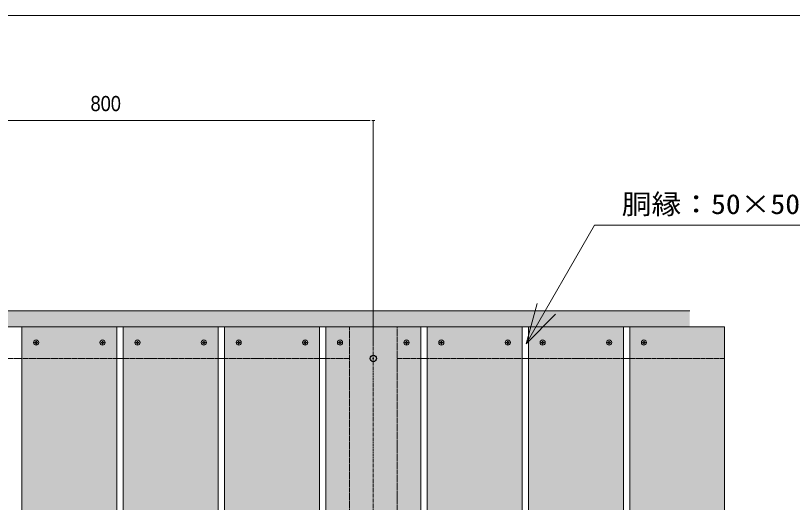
# Model space of a CAD drawing. Units: millimetres, scale not verified. Extents: x -8199 to 8201, y -2963 to 5056.
# Drawn here: x -2040 to -813, y 1729 to 2497 of the extents above; entities that cross this region are included whole.
import ezdxf
from ezdxf.enums import TextEntityAlignment as Align

# ---------------------------------------------------------------- set-up
doc = ezdxf.new("R2010")
doc.units = ezdxf.units.MM
doc.header["$LTSCALE"] = 20
doc.header["$PDMODE"] = 32
doc.header["$PDSIZE"] = 10
doc.linetypes.add('CHAIN1', pattern=[8, 5, -1, 1, -1])
doc.linetypes.add('DASHED1', pattern=[1.8, 1.2, -0.6])
for name, color, linetype, lineweight in [('0-0_図枠', 7, 'Continuous', 9), ('0-1_一般', 4, 'Continuous', 9), ('0-2_寸法', 7, 'Continuous', 9), ('0-3_0', 7, 'Continuous', 9), ('0-B_ルーバー', 1, 'Continuous', 9)]:
    doc.layers.add(name, color=color, linetype=linetype, lineweight=lineweight)
doc.layers.add('0-4_Defpoints', color=7, linetype='Continuous')
doc.styles.add('Osaka', font='')
doc.styles.add('ＭＳ ゴシック', font='')
doc.styles.get('Osaka').set_extended_font_data('Osaka')
doc.styles.get('ＭＳ ゴシック').set_extended_font_data('MS Gothic')

# ---------------------------------------------------------------- blocks, each defined once
blk = doc.blocks.new('グループ-356-1')
at = {"layer": '0-1_一般', "linetype": 'DASHED1'}
for p, q in [((431978.4, -110112), (431228.4, -110112)), ((431228.4, -111112), (431978.4, -111112))]:
    blk.add_line(p, q, dxfattribs=at)
blk = doc.blocks.new('グループ-358-1')
at = {"layer": '0-1_一般'}
blk.add_line((-10.3, 19.2), (-7.1, 47.6), dxfattribs=at)
for points in [[(-19.2, -10.3), (-47.6, -7.1), (-47.6, 7.1), (-19.2, 10.3)], [(-7.1, 47.6), (7.1, 47.6), (10.3, 19.2)], [(19.2, 10.3), (47.6, 7.1), (47.6, -7.1), (19.2, -10.3)], [(10.3, -19.2), (7.1, -47.6), (-7.1, -47.6), (-10.3, -19.2)]]:
    blk.add_lwpolyline(points, dxfattribs=at)
blk.add_circle((0, 0), 82, dxfattribs=at)
for centre, start, end in [((-20.3, 20.3), 276.34019, 353.65981), ((20.3, 20.3), 186.34019, 263.65981), ((-20.3, -20.3), 6.34019, 83.65981), ((20.3, -20.3), 96.34019, 173.65981)]:
    blk.add_arc(centre, 10.1, start, end, dxfattribs=at)
blk = doc.blocks.new('Machine Screw (Metric)')
at = {"layer": '0-1_一般'}
blk.add_blockref('グループ-358-1', (0, 0), dxfattribs=at)
blk = doc.blocks.new('グループ-361-1')
at = {"layer": '0-1_一般'}
blk.add_line((-10.3, 19.2), (-7.1, 47.6), dxfattribs=at)
for points in [[(-19.2, -10.3), (-47.6, -7.1), (-47.6, 7.1), (-19.2, 10.3)], [(-7.1, 47.6), (7.1, 47.6), (10.3, 19.2)], [(19.2, 10.3), (47.6, 7.1), (47.6, -7.1), (19.2, -10.3)], [(10.3, -19.2), (7.1, -47.6), (-7.1, -47.6), (-10.3, -19.2)]]:
    blk.add_lwpolyline(points, dxfattribs=at)
blk.add_circle((0, 0), 82, dxfattribs=at)
for centre, start, end in [((-20.3, 20.3), 276.34019, 353.65981), ((20.3, 20.3), 186.34019, 263.65981), ((-20.3, -20.3), 6.34019, 83.65981), ((20.3, -20.3), 96.34019, 173.65981)]:
    blk.add_arc(centre, 10.1, start, end, dxfattribs=at)
blk = doc.blocks.new('Machine Screw (Metric)-2')
at = {"layer": '0-1_一般'}
blk.add_blockref('グループ-361-1', (0, 0), dxfattribs=at)
blk = doc.blocks.new('グループ-363-1')
at = {"layer": '0-1_一般', "linetype": 'DASHED1'}
for p, q in [((429728.4, -110112), (428978.4, -110112)), ((428978.4, -111112), (429728.4, -111112))]:
    blk.add_line(p, q, dxfattribs=at)
blk = doc.blocks.new('グループ-364-1')
at = {"layer": '0-1_一般', "linetype": 'DASHED1'}
blk.add_lwpolyline([(429728.4, -110112), (431228.4, -110112), (431228.4, -130612), (429728.4, -130612)], close=True, dxfattribs=at)
at = {"layer": '0-2_寸法', "linetype": 'CHAIN1'}
blk.add_line((430478.4, -107551.9), (430478.4, -147551.9), dxfattribs=at)
at = {"layer": '0-B_ルーバー'}
blk.add_lwpolyline([(428978.4, -110112), (431978.4, -110112), (431978.4, -130612), (428978.4, -130612)], close=True, dxfattribs=at)
at = {"layer": '0-B_ルーバー', "color": 132}
blk.add_solid([(428978.4, -110112), (428978.4, -130612), (431978.4, -110112), (431978.4, -130612)], dxfattribs=at)
at = {"layer": '0-1_一般'}
for name, p in [('グループ-363-1', (0, 0)), ('グループ-356-1', (0, 0)), ('Machine Screw (Metric)', (429428.6, -110612))]:
    blk.add_blockref(name, p, dxfattribs=at)
at = {"layer": '0-1_一般', "xscale": -1}
blk.add_blockref('Machine Screw (Metric)-2', (431528.4, -110612), dxfattribs=at)
blk = doc.blocks.new('グループ-365-1')
at = {"layer": '0-1_一般'}
for p, q in [((419178.4, -110112), (419378.4, -110112)), ((419378.4, -111112), (419178.4, -111112))]:
    blk.add_line(p, q, dxfattribs=at)
blk = doc.blocks.new('グループ-372-1')
at = {"layer": '0-1_一般', "linetype": 'DASHED1'}
for p, q in [((419178.4, -110112), (416178.4, -110112)), ((416178.4, -111112), (419178.4, -111112))]:
    blk.add_line(p, q, dxfattribs=at)
blk = doc.blocks.new('グループ-373-1')
at = {"layer": '0-1_一般'}
for p, q in [((422378.4, -110112), (422578.4, -110112)), ((422578.4, -111112), (422378.4, -111112))]:
    blk.add_line(p, q, dxfattribs=at)
blk = doc.blocks.new('グループ-376-1')
at = {"layer": '0-1_一般'}
blk.add_line((-10.3, 19.2), (-7.1, 47.6), dxfattribs=at)
for points in [[(-19.2, -10.3), (-47.6, -7.1), (-47.6, 7.1), (-19.2, 10.3)], [(-7.1, 47.6), (7.1, 47.6), (10.3, 19.2)], [(19.2, 10.3), (47.6, 7.1), (47.6, -7.1), (19.2, -10.3)], [(10.3, -19.2), (7.1, -47.6), (-7.1, -47.6), (-10.3, -19.2)]]:
    blk.add_lwpolyline(points, dxfattribs=at)
blk.add_circle((0, 0), 82, dxfattribs=at)
for centre, start, end in [((-20.3, 20.3), 276.34019, 353.65981), ((20.3, 20.3), 186.34019, 263.65981), ((-20.3, -20.3), 6.34019, 83.65981), ((20.3, -20.3), 96.34019, 173.65981)]:
    blk.add_arc(centre, 10.1, start, end, dxfattribs=at)
blk = doc.blocks.new('Machine Screw (Metric)-8')
at = {"layer": '0-1_一般'}
blk.add_blockref('グループ-376-1', (0, 0), dxfattribs=at)
blk = doc.blocks.new('グループ-378-1')
at = {"layer": '0-1_一般'}
blk.add_line((-10.3, 19.2), (-7.1, 47.6), dxfattribs=at)
for points in [[(-19.2, -10.3), (-47.6, -7.1), (-47.6, 7.1), (-19.2, 10.3)], [(-7.1, 47.6), (7.1, 47.6), (10.3, 19.2)], [(19.2, 10.3), (47.6, 7.1), (47.6, -7.1), (19.2, -10.3)], [(10.3, -19.2), (7.1, -47.6), (-7.1, -47.6), (-10.3, -19.2)]]:
    blk.add_lwpolyline(points, dxfattribs=at)
blk.add_circle((0, 0), 82, dxfattribs=at)
for centre, start, end in [((-20.3, 20.3), 276.34019, 353.65981), ((20.3, 20.3), 186.34019, 263.65981), ((-20.3, -20.3), 6.34019, 83.65981), ((20.3, -20.3), 96.34019, 173.65981)]:
    blk.add_arc(centre, 10.1, start, end, dxfattribs=at)
blk = doc.blocks.new('Machine Screw (Metric)-10')
at = {"layer": '0-1_一般'}
blk.add_blockref('グループ-378-1', (0, 0), dxfattribs=at)
blk = doc.blocks.new('グループ-380-1')
at = {"layer": '0-1_一般', "linetype": 'DASHED1'}
for p, q in [((422378.4, -110112), (419378.4, -110112)), ((419378.4, -111112), (422378.4, -111112))]:
    blk.add_line(p, q, dxfattribs=at)
blk = doc.blocks.new('グループ-381-1')
at = {"layer": '0-1_一般'}
for p, q in [((425578.4, -110112), (425778.4, -110112)), ((425778.4, -111112), (425578.4, -111112))]:
    blk.add_line(p, q, dxfattribs=at)
blk = doc.blocks.new('グループ-384-1')
at = {"layer": '0-1_一般'}
blk.add_line((-10.3, 19.2), (-7.1, 47.6), dxfattribs=at)
for points in [[(-19.2, -10.3), (-47.6, -7.1), (-47.6, 7.1), (-19.2, 10.3)], [(-7.1, 47.6), (7.1, 47.6), (10.3, 19.2)], [(19.2, 10.3), (47.6, 7.1), (47.6, -7.1), (19.2, -10.3)], [(10.3, -19.2), (7.1, -47.6), (-7.1, -47.6), (-10.3, -19.2)]]:
    blk.add_lwpolyline(points, dxfattribs=at)
blk.add_circle((0, 0), 82, dxfattribs=at)
for centre, start, end in [((-20.3, 20.3), 276.34019, 353.65981), ((20.3, 20.3), 186.34019, 263.65981), ((-20.3, -20.3), 6.34019, 83.65981), ((20.3, -20.3), 96.34019, 173.65981)]:
    blk.add_arc(centre, 10.1, start, end, dxfattribs=at)
blk = doc.blocks.new('Machine Screw (Metric)-12')
at = {"layer": '0-1_一般'}
blk.add_blockref('グループ-384-1', (0, 0), dxfattribs=at)
blk = doc.blocks.new('グループ-386-1')
at = {"layer": '0-1_一般'}
blk.add_line((-10.3, 19.2), (-7.1, 47.6), dxfattribs=at)
for points in [[(-19.2, -10.3), (-47.6, -7.1), (-47.6, 7.1), (-19.2, 10.3)], [(-7.1, 47.6), (7.1, 47.6), (10.3, 19.2)], [(19.2, 10.3), (47.6, 7.1), (47.6, -7.1), (19.2, -10.3)], [(10.3, -19.2), (7.1, -47.6), (-7.1, -47.6), (-10.3, -19.2)]]:
    blk.add_lwpolyline(points, dxfattribs=at)
blk.add_circle((0, 0), 82, dxfattribs=at)
for centre, start, end in [((-20.3, 20.3), 276.34019, 353.65981), ((20.3, 20.3), 186.34019, 263.65981), ((-20.3, -20.3), 6.34019, 83.65981), ((20.3, -20.3), 96.34019, 173.65981)]:
    blk.add_arc(centre, 10.1, start, end, dxfattribs=at)
blk = doc.blocks.new('Machine Screw (Metric)-14')
at = {"layer": '0-1_一般'}
blk.add_blockref('グループ-386-1', (0, 0), dxfattribs=at)
blk = doc.blocks.new('グループ-388-1')
at = {"layer": '0-1_一般', "linetype": 'DASHED1'}
for p, q in [((425578.4, -110112), (422578.4, -110112)), ((422578.4, -111112), (425578.4, -111112))]:
    blk.add_line(p, q, dxfattribs=at)
blk = doc.blocks.new('グループ-389-1')
at = {"layer": '0-1_一般'}
for p, q in [((428778.4, -110112), (428978.4, -110112)), ((428978.4, -111112), (428778.4, -111112))]:
    blk.add_line(p, q, dxfattribs=at)
blk = doc.blocks.new('グループ-392-1')
at = {"layer": '0-1_一般'}
blk.add_line((-10.3, 19.2), (-7.1, 47.6), dxfattribs=at)
for points in [[(-19.2, -10.3), (-47.6, -7.1), (-47.6, 7.1), (-19.2, 10.3)], [(-7.1, 47.6), (7.1, 47.6), (10.3, 19.2)], [(19.2, 10.3), (47.6, 7.1), (47.6, -7.1), (19.2, -10.3)], [(10.3, -19.2), (7.1, -47.6), (-7.1, -47.6), (-10.3, -19.2)]]:
    blk.add_lwpolyline(points, dxfattribs=at)
blk.add_circle((0, 0), 82, dxfattribs=at)
for centre, start, end in [((-20.3, 20.3), 276.34019, 353.65981), ((20.3, 20.3), 186.34019, 263.65981), ((-20.3, -20.3), 6.34019, 83.65981), ((20.3, -20.3), 96.34019, 173.65981)]:
    blk.add_arc(centre, 10.1, start, end, dxfattribs=at)
blk = doc.blocks.new('Machine Screw (Metric)-16')
at = {"layer": '0-1_一般'}
blk.add_blockref('グループ-392-1', (0, 0), dxfattribs=at)
blk = doc.blocks.new('グループ-394-1')
at = {"layer": '0-1_一般'}
blk.add_line((-10.3, 19.2), (-7.1, 47.6), dxfattribs=at)
for points in [[(-19.2, -10.3), (-47.6, -7.1), (-47.6, 7.1), (-19.2, 10.3)], [(-7.1, 47.6), (7.1, 47.6), (10.3, 19.2)], [(19.2, 10.3), (47.6, 7.1), (47.6, -7.1), (19.2, -10.3)], [(10.3, -19.2), (7.1, -47.6), (-7.1, -47.6), (-10.3, -19.2)]]:
    blk.add_lwpolyline(points, dxfattribs=at)
blk.add_circle((0, 0), 82, dxfattribs=at)
for centre, start, end in [((-20.3, 20.3), 276.34019, 353.65981), ((20.3, 20.3), 186.34019, 263.65981), ((-20.3, -20.3), 6.34019, 83.65981), ((20.3, -20.3), 96.34019, 173.65981)]:
    blk.add_arc(centre, 10.1, start, end, dxfattribs=at)
blk = doc.blocks.new('Machine Screw (Metric)-18')
at = {"layer": '0-1_一般'}
blk.add_blockref('グループ-394-1', (0, 0), dxfattribs=at)
blk = doc.blocks.new('グループ-396-1')
at = {"layer": '0-1_一般', "linetype": 'DASHED1'}
for p, q in [((428778.4, -110112), (425778.4, -110112)), ((425778.4, -111112), (428778.4, -111112))]:
    blk.add_line(p, q, dxfattribs=at)
blk = doc.blocks.new('グループ-397-1')
at = {"layer": '0-1_一般'}
for p, q in [((431978.4, -110112), (432178.4, -110112)), ((432178.4, -111112), (431978.4, -111112))]:
    blk.add_line(p, q, dxfattribs=at)
blk = doc.blocks.new('グループ-399-1')
at = {"layer": '0-1_一般'}
for p, q in [((435178.4, -110112), (435378.4, -110112)), ((435378.4, -111112), (435178.4, -111112))]:
    blk.add_line(p, q, dxfattribs=at)
blk = doc.blocks.new('グループ-402-1')
at = {"layer": '0-1_一般'}
blk.add_line((-10.3, 19.2), (-7.1, 47.6), dxfattribs=at)
for points in [[(-19.2, -10.3), (-47.6, -7.1), (-47.6, 7.1), (-19.2, 10.3)], [(-7.1, 47.6), (7.1, 47.6), (10.3, 19.2)], [(19.2, 10.3), (47.6, 7.1), (47.6, -7.1), (19.2, -10.3)], [(10.3, -19.2), (7.1, -47.6), (-7.1, -47.6), (-10.3, -19.2)]]:
    blk.add_lwpolyline(points, dxfattribs=at)
blk.add_circle((0, 0), 82, dxfattribs=at)
for centre, start, end in [((-20.3, 20.3), 276.34019, 353.65981), ((20.3, 20.3), 186.34019, 263.65981), ((-20.3, -20.3), 6.34019, 83.65981), ((20.3, -20.3), 96.34019, 173.65981)]:
    blk.add_arc(centre, 10.1, start, end, dxfattribs=at)
blk = doc.blocks.new('Machine Screw (Metric)-20')
at = {"layer": '0-1_一般'}
blk.add_blockref('グループ-402-1', (0, 0), dxfattribs=at)
blk = doc.blocks.new('グループ-404-1')
at = {"layer": '0-1_一般'}
blk.add_line((-10.3, 19.2), (-7.1, 47.6), dxfattribs=at)
for points in [[(-19.2, -10.3), (-47.6, -7.1), (-47.6, 7.1), (-19.2, 10.3)], [(-7.1, 47.6), (7.1, 47.6), (10.3, 19.2)], [(19.2, 10.3), (47.6, 7.1), (47.6, -7.1), (19.2, -10.3)], [(10.3, -19.2), (7.1, -47.6), (-7.1, -47.6), (-10.3, -19.2)]]:
    blk.add_lwpolyline(points, dxfattribs=at)
blk.add_circle((0, 0), 82, dxfattribs=at)
for centre, start, end in [((-20.3, 20.3), 276.34019, 353.65981), ((20.3, 20.3), 186.34019, 263.65981), ((-20.3, -20.3), 6.34019, 83.65981), ((20.3, -20.3), 96.34019, 173.65981)]:
    blk.add_arc(centre, 10.1, start, end, dxfattribs=at)
blk = doc.blocks.new('Machine Screw (Metric)-22')
at = {"layer": '0-1_一般'}
blk.add_blockref('グループ-404-1', (0, 0), dxfattribs=at)
blk = doc.blocks.new('グループ-406-1')
at = {"layer": '0-1_一般', "linetype": 'DASHED1'}
for p, q in [((435178.4, -110112), (432178.4, -110112)), ((432178.4, -111112), (435178.4, -111112))]:
    blk.add_line(p, q, dxfattribs=at)
blk = doc.blocks.new('グループ-407-1')
at = {"layer": '0-1_一般'}
for p, q in [((438378.4, -110112), (438578.4, -110112)), ((438578.4, -111112), (438378.4, -111112))]:
    blk.add_line(p, q, dxfattribs=at)
blk = doc.blocks.new('グループ-410-1')
at = {"layer": '0-1_一般'}
blk.add_line((-10.3, 19.2), (-7.1, 47.6), dxfattribs=at)
for points in [[(-19.2, -10.3), (-47.6, -7.1), (-47.6, 7.1), (-19.2, 10.3)], [(-7.1, 47.6), (7.1, 47.6), (10.3, 19.2)], [(19.2, 10.3), (47.6, 7.1), (47.6, -7.1), (19.2, -10.3)], [(10.3, -19.2), (7.1, -47.6), (-7.1, -47.6), (-10.3, -19.2)]]:
    blk.add_lwpolyline(points, dxfattribs=at)
blk.add_circle((0, 0), 82, dxfattribs=at)
for centre, start, end in [((-20.3, 20.3), 276.34019, 353.65981), ((20.3, 20.3), 186.34019, 263.65981), ((-20.3, -20.3), 6.34019, 83.65981), ((20.3, -20.3), 96.34019, 173.65981)]:
    blk.add_arc(centre, 10.1, start, end, dxfattribs=at)
blk = doc.blocks.new('Machine Screw (Metric)-24')
at = {"layer": '0-1_一般'}
blk.add_blockref('グループ-410-1', (0, 0), dxfattribs=at)
blk = doc.blocks.new('グループ-412-1')
at = {"layer": '0-1_一般'}
blk.add_line((-10.3, 19.2), (-7.1, 47.6), dxfattribs=at)
for points in [[(-19.2, -10.3), (-47.6, -7.1), (-47.6, 7.1), (-19.2, 10.3)], [(-7.1, 47.6), (7.1, 47.6), (10.3, 19.2)], [(19.2, 10.3), (47.6, 7.1), (47.6, -7.1), (19.2, -10.3)], [(10.3, -19.2), (7.1, -47.6), (-7.1, -47.6), (-10.3, -19.2)]]:
    blk.add_lwpolyline(points, dxfattribs=at)
blk.add_circle((0, 0), 82, dxfattribs=at)
for centre, start, end in [((-20.3, 20.3), 276.34019, 353.65981), ((20.3, 20.3), 186.34019, 263.65981), ((-20.3, -20.3), 6.34019, 83.65981), ((20.3, -20.3), 96.34019, 173.65981)]:
    blk.add_arc(centre, 10.1, start, end, dxfattribs=at)
blk = doc.blocks.new('Machine Screw (Metric)-26')
at = {"layer": '0-1_一般'}
blk.add_blockref('グループ-412-1', (0, 0), dxfattribs=at)
blk = doc.blocks.new('グループ-414-1')
at = {"layer": '0-1_一般', "linetype": 'DASHED1'}
for p, q in [((438378.4, -110112), (435378.4, -110112)), ((435378.4, -111112), (438378.4, -111112))]:
    blk.add_line(p, q, dxfattribs=at)
blk = doc.blocks.new('グループ-416-1')
at = {"layer": '0-1_一般'}
blk.add_line((-10.3, 19.2), (-7.1, 47.6), dxfattribs=at)
for points in [[(-19.2, -10.3), (-47.6, -7.1), (-47.6, 7.1), (-19.2, 10.3)], [(-7.1, 47.6), (7.1, 47.6), (10.3, 19.2)], [(19.2, 10.3), (47.6, 7.1), (47.6, -7.1), (19.2, -10.3)], [(10.3, -19.2), (7.1, -47.6), (-7.1, -47.6), (-10.3, -19.2)]]:
    blk.add_lwpolyline(points, dxfattribs=at)
blk.add_circle((0, 0), 82, dxfattribs=at)
for centre, start, end in [((-20.3, 20.3), 276.34019, 353.65981), ((20.3, 20.3), 186.34019, 263.65981), ((-20.3, -20.3), 6.34019, 83.65981), ((20.3, -20.3), 96.34019, 173.65981)]:
    blk.add_arc(centre, 10.1, start, end, dxfattribs=at)
blk = doc.blocks.new('Machine Screw (Metric)-28')
at = {"layer": '0-1_一般'}
blk.add_blockref('グループ-416-1', (0, 0), dxfattribs=at)
blk = doc.blocks.new('グループ-418-1')
at = {"layer": '0-1_一般', "linetype": 'DASHED1'}
for p, q in [((441578.4, -110112), (438578.4, -110112)), ((438578.4, -111112), (441578.4, -111112))]:
    blk.add_line(p, q, dxfattribs=at)
blk = doc.blocks.new('_DOT')
at = {"layer": '0-3_0'}
for p, q in [((-10, 0), (-20, 0)), ((-5, 0), (5, 0))]:
    blk.add_line(p, q, dxfattribs=at)

msp = doc.modelspace()

# ---------------------------------------------------------------- linework, layer by layer
at = {"layer": '0-0_図枠', "color": 5}
msp.add_lwpolyline([(-8199.43, 2497.28), (-199.43, 2497.28), (-199.43, -2702.72), (-8199.43, -2702.72)], close=True, dxfattribs=at)
at = {"layer": '0-1_一般', "color": 7}
for p, q in [((-1233.74, 1979.49), (-1125.72, 2166.58)), ((-1125.72, 2166.58), (-699.65, 2166.58))]:
    msp.add_line(p, q, dxfattribs=at)
at = {"layer": '0-1_一般', "color": 7, "linetype": 'CHAIN1'}
msp.add_line((-3575.34, 2031.3), (-975.34, 2031.3), dxfattribs=at)
at = {"layer": '0-1_一般', "linetype": 'CHAIN1'}
msp.add_line((-3575.34, 2031.3), (-975.34, 2031.3), dxfattribs=at)
at = {"layer": '0-1_一般', "color": 7}
msp.add_lwpolyline([(-1187.25, 2025.98), (-1233.74, 1979.49), (-1216.72, 2042.99)], dxfattribs=at)
at = {"layer": '0-2_寸法'}
for p, q in [((-1485.35, 2331.85), (-2265.32, 2331.85)), ((-1475.34, 1976.3), (-1475.34, 2331.85))]:
    msp.add_line(p, q, dxfattribs=at)
at = {"layer": '0-4_Defpoints'}
msp.add_point((-1475.34, 1956.3), dxfattribs=at)
at = {"layer": '0-B_ルーバー'}
msp.add_lwpolyline([(-975.34, 2006.3), (-2272.84, 2006.3), (-2272.84, 2031.3), (-975.34, 2031.3)], dxfattribs=at)
for points in [[(-2030.34, 2006.3), (-1880.34, 2006.3), (-1880.34, 981.3), (-2030.34, 981.3)], [(-1870.34, 2006.3), (-1720.34, 2006.3), (-1720.34, 981.3), (-1870.34, 981.3)], [(-1710.34, 2006.3), (-1560.34, 2006.3), (-1560.34, 981.3), (-1710.34, 981.3)], [(-1390.34, 2006.3), (-1240.34, 2006.3), (-1240.34, 981.3), (-1390.34, 981.3)], [(-1230.34, 2006.3), (-1080.34, 2006.3), (-1080.34, 981.3), (-1230.34, 981.3)], [(-1070.34, 2006.3), (-920.34, 2006.3), (-920.34, 981.3), (-1070.34, 981.3)]]:
    msp.add_lwpolyline(points, close=True, dxfattribs=at)
at = {"layer": '0-B_ルーバー', "color": 132}
for points in [[(-975.34, 2006.3), (-975.34, 2031.3), (-2272.84, 2006.3), (-2272.84, 2031.3)], [(-2030.34, 2006.3), (-2030.34, 981.3), (-1880.34, 2006.3), (-1880.34, 981.3)], [(-1870.34, 2006.3), (-1870.34, 981.3), (-1720.34, 2006.3), (-1720.34, 981.3)], [(-1710.34, 2006.3), (-1710.34, 981.3), (-1560.34, 2006.3), (-1560.34, 981.3)], [(-1390.34, 2006.3), (-1390.34, 981.3), (-1240.34, 2006.3), (-1240.34, 981.3)], [(-1230.34, 2006.3), (-1230.34, 981.3), (-1080.34, 2006.3), (-1080.34, 981.3)], [(-1070.34, 2006.3), (-1070.34, 981.3), (-920.34, 2006.3), (-920.34, 981.3)]]:
    msp.add_solid(points, dxfattribs=at)

# ---------------------------------------------------------------- block references
at = {"layer": '0-1_一般', "yscale": 0.05}
for name, p, xscale in [('グループ-364-1', (-22999.26, 7511.9), 0.05), ('グループ-372-1', (-22999.26, 7511.9), 0.05), ('グループ-365-1', (-22999.26, 7511.9), 0.05), ('グループ-380-1', (-22999.26, 7511.9), 0.05), ('グループ-373-1', (-22999.26, 7511.9), 0.05), ('グループ-388-1', (-22999.26, 7511.9), 0.05), ('グループ-381-1', (-22999.26, 7511.9), 0.05), ('グループ-396-1', (-22999.26, 7511.9), 0.05), ('グループ-389-1', (-22999.26, 7511.9), 0.05), ('グループ-397-1', (-22999.26, 7511.9), 0.05), ('グループ-406-1', (-22999.26, 7511.9), 0.05), ('グループ-399-1', (-22999.26, 7511.9), 0.05), ('グループ-414-1', (-22999.26, 7511.9), 0.05), ('グループ-407-1', (-22999.26, 7511.9), 0.05), ('グループ-418-1', (-22999.26, 7511.9), 0.05), ('Machine Screw (Metric)-8', (-2007.83, 1981.3), 0.05), ('Machine Screw (Metric)-10', (-1902.84, 1981.3), -0.05), ('Machine Screw (Metric)-12', (-1847.83, 1981.3), 0.05), ('Machine Screw (Metric)-14', (-1742.84, 1981.3), -0.05), ('Machine Screw (Metric)-16', (-1687.83, 1981.3), 0.05), ('Machine Screw (Metric)-18', (-1582.84, 1981.3), -0.05), ('Machine Screw (Metric)-20', (-1367.83, 1981.3), 0.05), ('Machine Screw (Metric)-22', (-1262.84, 1981.3), -0.05), ('Machine Screw (Metric)-24', (-1207.83, 1981.3), 0.05), ('Machine Screw (Metric)-26', (-1102.84, 1981.3), -0.05), ('Machine Screw (Metric)-28', (-1047.83, 1981.3), 0.05)]:
    msp.add_blockref(name, p, dxfattribs=dict(at, xscale=xscale))
at = {"layer": '0-2_寸法', "xscale": 0.5007446, "yscale": 0.5007446}
msp.add_blockref('_DOT', (-1475.34, 2331.85), dxfattribs=at)

# ---------------------------------------------------------------- texts
at = {"layer": '0-1_一般', "color": 7, "style": 'ＭＳ ゴシック', "width": 1.1}
msp.add_text('胴縁：50×50（St）', height=31.34, dxfattribs=at).set_placement((-1082.96, 2174.7), align=Align.BOTTOM_LEFT)
at = {"layer": '0-2_寸法', "style": 'Osaka', "width": 0.9}
msp.add_text('800', height=23.88, dxfattribs=at).set_placement((-1921.87, 2339.35), align=Align.BOTTOM_LEFT)

doc.saveas('drawing.dxf')
